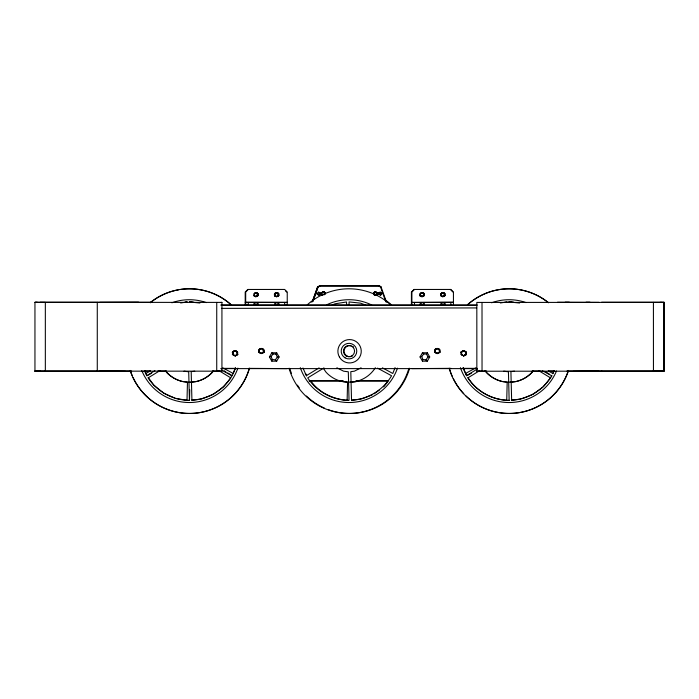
<?xml version="1.0" encoding="UTF-8"?>
<svg xmlns="http://www.w3.org/2000/svg" width="699" height="699" viewBox="0 0 699 699"><rect width="100%" height="100%" fill="white"/><g stroke="black" fill="none" stroke-linecap="round" stroke-linejoin="round"><path stroke-width="1.05" d="M45.339 371.195L45.339 302.414L34.95 302.344L34.95 371.186L40.14 371.186M36.339 302.291L97.275 302.317L97.275 371.064M216.734 371.195L216.742 302.414M97.275 302.361L221.933 302.396L221.933 371.195L212.374 371.064M245.209 302.361L245.209 292.06L247.804 289.465L284.642 289.447L287.237 292.051L287.237 305.035M258.114 305.035L258.114 302.431M411.894 368.609L451.03 368.347M411.894 304.886L411.894 292.051L414.49 289.447M424.319 305.035L424.319 302.431M453.441 304.886L453.441 292.051L450.846 289.447L414.009 289.465L411.414 292.06L411.414 305.044M453.441 302.23L411.894 302.431L453.441 302.352M486.609 371.082L476.849 371.23L476.823 302.431L662.407 302.379M476.849 371.23L663.832 371.152L663.133 371.152M659.952 302.379L663.805 302.361L663.832 371.134M187.472 381.969L187.009 400.256L175.58 398.456M189.77 389.771L189.499 400.335L188.302 400.457M347.123 400.256L347.586 381.969M507.194 381.969L506.731 400.256C491.152 399.321 476.071 390.942 467.946 377.469M237.319 352.436L237.197 354.716L236.865 351.641L234.366 350.732L232.321 352.436L232.784 351.641L235.275 350.732L237.319 352.436L236.865 351.641M237.677 354.708L237.337 351.632L234.847 350.715L232.802 352.418L232.924 354.708L235.301 355.896L237.677 354.708L237.337 351.632M253.711 295.747L255.598 296.691L257.485 295.747L257.223 293.3L255.231 292.575L256.437 292.558L258.062 293.921L257.966 295.738L256.079 296.682L254.183 295.738L254.453 293.283L256.437 292.558M261.933 353.205L263.514 352.418L263.182 349.343L260.683 348.425L258.639 350.129M264.117 350.12L262.073 348.417L259.574 349.325L259.119 351.947L261.618 353.589L263.995 352.401L264.073 350.881M277.992 293.3L278.359 295.38L276.376 296.691L274.489 295.747L276.376 296.691L278.263 295.747L277.992 293.3L276.009 292.575L277.215 292.558L278.84 293.921L278.744 295.738L276.848 296.682L274.96 295.738L275.231 293.283L277.215 292.558M423.428 293.3L423.786 295.38L421.803 296.691L419.916 295.747L421.803 296.691L423.69 295.747L423.428 293.3L421.436 292.575L422.642 292.558L424.267 293.921L424.171 295.738L422.283 296.682L420.396 295.738L420.658 293.283L422.642 292.558M435.224 349.561L436.578 348.425L439.077 349.343L439.54 351.964L437.041 353.607L434.542 351.964L437.041 353.607L439.409 352.418L439.496 350.889M439.889 352.401L439.557 349.325L437.058 348.417L435.023 350.12L435.145 352.401L437.513 353.589L439.889 352.401L439.557 349.325M440.693 295.747L442.581 296.691L444.468 295.747L444.206 293.3L442.214 292.575L440.588 293.929L442.939 292.575L444.564 293.929M444.948 295.738L444.678 293.283L442.694 292.558L441.069 293.921L441.165 295.738L443.061 296.682L444.948 295.738L444.678 293.283M465.849 352.436L465.726 354.716L465.394 351.641L462.895 350.732L460.859 352.436L461.314 351.641L463.813 350.732L465.849 352.436L465.394 351.641M466.207 354.708L465.875 351.632L463.376 350.715L461.331 352.418L461.454 354.708L463.83 355.896L466.207 354.708L465.875 351.632M373.668 293.265L373.738 292.488L374.044 294.69L374.847 295.415L373.668 293.265L375.538 291.588L379.138 294.462M256.804 305.035L257.162 302.431M277.582 305.035L277.94 302.431M423.009 305.035L423.376 302.431M443.786 305.035L444.145 302.431M324.607 294.698L324.921 292.497L323.121 291.597L321.531 292.89M232.479 353.388L232.784 351.641M232.924 354.708L233.256 351.632L235.755 350.715L237.8 352.418M441.165 295.738L441.436 293.283L443.419 292.558L445.045 293.921M435.145 352.401L435.477 349.325L437.976 348.417L440.012 350.12M461.008 353.388L461.314 351.641M461.454 354.708L461.794 351.632L464.293 350.715L466.329 352.418M271.832 361.165L272.243 359.435L271.116 356.464L273.126 354L275.948 354.035L276.673 352.777L279.093 356.971L276.673 361.165L271.832 361.165L269.412 356.971L271.832 352.777L276.673 352.777M422.458 361.165L422.869 359.435L421.742 356.464L423.751 354L426.573 354.035L427.299 352.777L422.458 352.777L420.038 356.971L422.458 361.165L427.299 361.165L429.719 356.971L427.299 352.777M254.716 305.035L255.345 302.431M275.493 305.035L276.122 302.431M420.92 305.035L421.558 302.431M441.698 305.035L442.327 302.431M257.485 295.747L257.223 293.3M257.966 295.738L257.695 293.283L255.712 292.558L254.087 293.921L254.183 295.738M263.514 352.418L263.182 349.343M278.744 295.738L278.473 293.283L276.489 292.558L274.864 293.921L274.96 295.738M263.995 352.401L263.654 349.325L261.164 348.417L259.119 350.12L259.242 352.401M424.171 295.738L423.909 293.283L421.916 292.558L420.291 293.921L420.396 295.738M444.468 295.747L444.206 293.3M439.409 352.418L439.54 351.964M312.497 301.164L317.442 287.272L319.364 285.9L379.636 285.961L381.217 287.263L379.286 285.891L319.364 285.9M312.322 301.854L317.617 286.966M312.969 301.155L317.914 287.263L319.845 285.891L317.914 287.263M313.152 300.85L318.097 286.957M235.458 367.587L233.186 373.476L222.798 367.823M395.066 367.587L392.803 373.476L382.405 367.823M554.045 370.531L552.909 373.476L548.182 370.907M235.17 368.958L232.182 375.686L227.673 372.925M551.371 376.883L551.904 375.686M552.76 373.764L554.036 370.881M381.977 293.528L380.885 294.926L379.749 294.926L381.977 293.528L380.317 292.217L377.914 293.528L376.228 295.415L374.044 294.69M324.205 294.716L324.921 292.497M254.087 293.921L254.453 293.283M232.802 352.418L233.256 351.632M274.864 293.921L275.231 293.283M259.119 350.12L259.574 349.325M420.291 293.921L420.658 293.283M441.069 293.921L441.436 293.283M435.023 350.12L435.477 349.325M461.331 352.418L461.794 351.632M272.243 359.435L275.38 359.941L277.267 356.971L275.948 354.035M422.869 359.435L426.006 359.941L427.893 356.971L426.573 354.035M213.527 370.741L212.4 372.331A31.167 31.167 0 0 1 190.722 382.274M533.25 370.741L532.122 372.331A31.167 31.167 0 0 1 510.445 382.274M316.944 294.104L318.342 292.226L320.736 293.536L322.422 295.432M317.416 294.096L317.154 293.528L318.255 294.926L323.96 291.771L325.585 293.868L323.96 291.771L319.382 294.926L317.416 294.096L318.814 292.217L321.217 293.528L322.903 295.415M373.616 293.187L374.699 291.78L379.54 294.576M380.405 294.934L381.497 293.536L379.837 292.226L381.235 294.104M383.664 386.897L387.63 381.986M543.272 386.897L550.55 377.897L538.614 370.601M375.747 295.432L379.041 292.663M373.554 292.951L374.699 291.78L377.801 293.86L379.155 292.776M248.285 289.447L245.69 292.051L245.69 305.035M318.814 292.217L320.858 293.851L321.217 293.528M376.097 295.336L377.801 293.86M376.578 295.327L380.317 292.217L381.715 294.096M232.321 352.436L234.366 350.732L235.283 350.732M321.059 293.3L323.121 291.597L324.991 293.283M361.095 367.788L354.358 371.186L350.802 371.658L351.527 400.239C367.936 399.365 383.305 389.963 391.554 375.756L377.521 368.12M319.522 294.471L320.736 293.536M213.134 394.481L223.549 386.897L230.827 377.897L218.892 370.601M374.114 393.843L379.321 390.059M532.856 394.481L542.407 387.526M255.598 296.691L257.582 295.38M258.062 295.371L256.079 296.682L254.087 295.371M278.84 295.371L276.848 296.682L274.864 295.371M237.319 354.262L234.82 355.905L236.402 355.118M237.8 354.253L235.301 355.896L232.802 354.253M263.637 351.964L261.138 353.607L258.639 351.964M264.117 351.947L261.618 353.589L259.119 351.947M424.267 295.371L422.283 296.682L420.291 295.371M444.564 295.38L442.581 296.691L440.588 295.38M445.045 295.371L443.061 296.682L441.069 295.371M440.012 351.947L437.513 353.589L435.023 351.947M465.849 354.262L463.358 355.905L464.94 355.118M466.329 354.253L463.83 355.896L461.331 354.253M154.933 370.671L146.755 375.669L144.614 370.863M160.036 370.584L148.109 377.888C157.092 391.693 172.968 400.282 189.429 400.317L188.704 371.807L183.994 371.186M319.085 367.884L306.363 375.669L302.947 367.98M323.978 367.936L307.717 377.888C316.699 391.693 332.575 400.282 349.037 400.317L348.312 371.807L343.611 371.186L336.874 367.788M477.382 369.002L466.478 375.669L463.053 367.98M479.759 370.584L467.832 377.888C476.814 391.693 492.69 400.282 509.152 400.317L508.426 371.807L503.717 371.186M145.742 373.484L150.399 370.959M151.622 373.249L146.982 375.774L144.614 370.54M465.464 373.484L475.696 367.919M471.344 373.249L466.705 375.774L463.201 367.595M332.06 305.105L335.004 303.794L346.538 301.977L346.625 305.21M318.639 294.576L320.378 293.86L319.015 292.776M212.138 394.865L201.111 399.103L191.613 400.108M362.231 398.718L372.244 394.865M521.838 398.718L531.852 394.865M274.751 293.3L276.734 292.575L278.359 293.929M259.102 349.343L261.592 348.425L263.637 350.129M420.178 293.3L422.17 292.575L423.786 293.929M434.996 349.343L437.495 348.425L439.54 350.129L439.077 349.343M269.412 356.971L271.116 356.464M420.038 356.971L421.742 356.464M180.639 302.973L186.93 301.977M500.362 302.973L506.653 301.977M194.75 371.186L191.194 371.658L191.919 400.239C208.328 399.365 223.697 389.963 231.946 375.756L221.653 370.155M514.473 371.186L510.917 371.658L511.642 400.239C528.051 399.365 543.42 389.963 551.668 375.756L542.31 370.662M184.283 302.501L187.419 302.169M189.508 301.942L191.998 301.994M503.996 302.501L510.532 301.802L513.817 302.326M351.728 400.108L361.226 399.103M508.024 400.457L509.221 400.335M511.336 400.108L520.834 399.103M601.586 302.239L664.024 302.239L664.05 371.012L601.612 371.012M598.938 371.283L573.049 371.422M99.721 302.37L138.585 302.23M221.933 302.414L221.233 302.414M36.339 371.064L34.95 371.134L38.803 371.117M221.443 308.373L476.701 307.927M309.045 380.946L342.807 380.885M388.548 380.798L355.878 380.859L387.91 380.946M442.214 292.575L443.419 292.558M318.255 294.926L319.382 294.926M36.47 302.344L34.95 302.291L37.991 302.414M40.149 302.283L152.557 302.291M185.078 302.291L187.245 302.291M191.578 302.291L193.745 302.291M245.69 302.23L287.237 302.352M557.47 302.239L598.938 302.387M565.203 302.239L569.318 302.239M586.024 302.239L590 302.239M245.69 302.431L287.237 302.431M220.753 305.035L477.286 305.035M221.365 305.21L476.674 305.288M234.847 350.715L235.755 350.715M463.376 350.715L464.293 350.715M462.895 350.732L463.813 350.732M277.267 356.971L279.093 356.971M427.893 356.971L429.719 356.971M223.706 368.382L235.668 368.373M248.713 368.364L286.765 368.618M220.753 368.609L477.286 368.609M37.991 371.064L131.587 371.064M143.889 371.064L150.39 371.064M157.782 371.064L166.519 371.064M37.545 371.134L221.933 371.169M532.227 371.055L540.991 371.047M548.575 371.047L553.992 371.038M566.976 371.038L601.725 371.012M653.67 371.012L664.05 371.012M108.66 371.414L112.635 371.414M125.602 371.414L99.721 371.265M586.024 371.422L590 371.422M462.991 368.356L477.12 368.364M36.47 371.134L34.95 371.134M309.491 380.798L343.253 380.859M506.225 381.881L502.345 381.514A31.167 31.167 0 0 1 485.281 371.012M346.617 381.881L342.737 381.514A31.167 31.167 0 0 1 339.801 380.693M186.502 381.881L182.622 381.514A31.167 31.167 0 0 1 166.921 372.55M509.143 301.933L519.61 303.043M189.429 301.933L199.888 303.043M348.417 400.457C333.947 399.513 319.198 393.039 310.81 380.876M379.636 285.961L378.814 285.9L380.737 287.272M365.551 305.079L360.544 303.148L349.037 301.933L349.116 305.122M375.538 291.588L378.281 293.851L380.885 294.926M174.601 398.019L163.811 393.222L153.797 385.123L148.223 377.469M258.761 352.418L260.351 353.205M544.696 371.274L549.196 374.026M224.073 370.723L225.873 371.824M460.859 354.262L462.52 355.363M232.321 354.262L233.99 355.363M255.965 292.575L257.582 293.929M305.271 373.843L306.651 375.005L306.188 374.201L306.503 375.975M320.858 293.851L322.554 295.327M422.458 352.777L423.751 354M426.006 359.941L427.299 361.165M271.832 352.777L273.126 354M275.38 359.941L276.673 361.165M450.374 289.465L452.969 292.06M285.463 290.758L286.765 292.06M485.123 370.723L486.251 372.314A31.167 31.167 0 0 0 507.928 382.257L516.028 381.505A31.167 31.167 0 0 0 533.092 371.003M323.322 368.338L326.136 372.314A31.167 31.167 0 0 0 347.822 382.257L355.922 381.505A31.167 31.167 0 0 0 375.372 367.7M165.401 370.723L166.528 372.314A31.167 31.167 0 0 0 188.206 382.257L196.314 381.505A31.167 31.167 0 0 0 213.37 371.003M423.909 293.283L424.267 293.921M278.473 293.283L278.84 293.921M257.695 293.283L258.062 293.921M381.034 286.957L386.512 302.151M380.553 286.966L385.857 301.854M434.586 350.889L434.664 352.418M419.819 293.929L419.916 295.747M274.384 293.929L274.489 295.747M663.919 302.239L663.945 371.012M653.416 302.387L653.443 371.16M482.013 302.457L482.039 371.23M450.846 302.431L450.846 305.035M445.088 302.431L445.088 305.035M440.973 302.431L440.973 305.035M420.195 302.431L420.195 305.035M414.49 302.431L414.49 305.035M284.642 302.431L284.642 305.035M278.884 302.431L278.884 305.035M274.768 302.431L274.768 305.035M253.99 302.431L253.99 305.035M248.285 302.431L248.285 305.035M245.209 302.248L245.209 305.044M408.88 368.356A62.325 62.325 0 0 1 289.054 368.251M307.333 304.755A62.325 62.325 0 0 1 390.715 304.825M397.504 368.111A51.403 51.403 0 0 1 300.308 367.639M326.695 304.799A51.403 51.403 0 0 1 371.719 305.017M249.272 368.356A62.325 62.325 0 0 1 130.433 371.379M150.189 302.65A62.325 62.325 0 0 1 231.107 304.825M237.887 368.111A51.403 51.403 0 0 1 141.783 370.557M171.875 302.781A51.403 51.403 0 0 1 206.371 302.606M568.357 370.444A62.325 62.325 0 0 1 449.169 368.251M467.439 304.755A62.325 62.325 0 0 1 548.348 302.702M556.491 371.029A51.403 51.403 0 0 1 460.414 367.639M491.598 302.781A51.403 51.403 0 0 1 526.094 302.606M352.462 355.974A5.592 5.592 0 0 1 344.126 351.859A5.592 5.592 0 0 1 351.116 345.734M352.462 346.293A5.592 5.592 0 0 1 353.624 347.176M358.858 380.911A31.167 31.167 0 0 1 350.837 382.274M409.597 368.259A62.325 62.325 0 0 1 328.381 409.71M324.362 408.094A62.325 62.325 0 0 1 306.424 396.01M299.277 387.805A62.325 62.325 0 0 1 297.433 385.132M291.5 373.511A62.325 62.325 0 0 1 289.779 368.373M311.273 302.038A62.325 62.325 0 0 1 312.995 300.736M374.979 294.174A62.325 62.325 0 0 1 376.936 295.083M385.394 300.054A62.325 62.325 0 0 1 391.326 304.773M568.226 371.387A62.325 62.325 0 0 1 466.032 396.01M463.725 393.677A62.325 62.325 0 0 1 453.275 378.482M452.349 376.508A62.325 62.325 0 0 1 449.387 368.373M467.544 304.843A62.325 62.325 0 0 1 548.462 302.667M249.482 368.259A62.325 62.325 0 0 1 133.081 377.504M132.198 375.512A62.325 62.325 0 0 1 130.302 370.453M150.311 302.711A62.325 62.325 0 0 1 178.708 289.762M180.849 289.412A62.325 62.325 0 0 1 231.212 304.773M345.088 357.871A7.794 7.794 0 0 0 356.778 351.116A7.794 7.794 0 0 0 345.088 344.371A7.794 7.794 0 0 0 345.088 357.871M346.188 355.957A5.592 5.592 0 0 0 354.576 351.116A5.592 5.592 0 0 0 346.188 346.276A5.592 5.592 0 0 0 346.188 355.957M339.443 357.102A11.682 11.682 0 0 0 359.688 357.102A11.682 11.682 0 0 0 349.57 339.574A11.682 11.682 0 0 0 339.443 357.102"/></g></svg>
